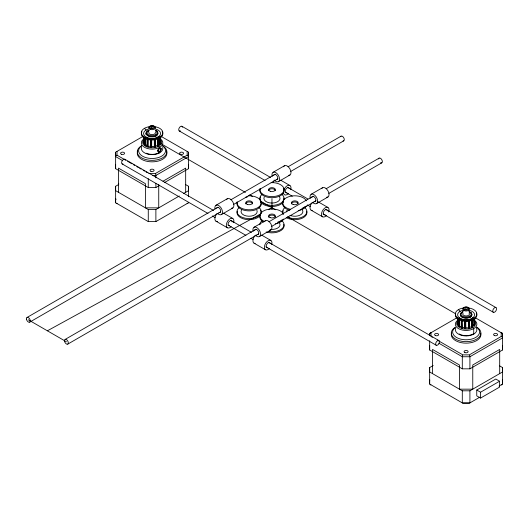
<?xml version="1.0" encoding="UTF-8"?>
<svg xmlns="http://www.w3.org/2000/svg" width="529" height="529" viewBox="0 0 529 529"><rect width="100%" height="100%" fill="white"/><g stroke="black" fill="none" stroke-linecap="round" stroke-linejoin="round"><path stroke-width="0.79" d="M188.522 202.746L155.883 221.591L148.272 221.591L115.633 202.746L115.633 198.355M118.47 184.628L115.633 186.268L115.633 190.665L148.272 209.504L155.883 209.504L179.305 195.988M159.434 185.481L155.883 187.531L148.272 187.531L115.633 168.685L115.633 164.288M116.982 203.288L116.982 203.526A1.408 1.065 -35.7 0 1 116.208 203.506M143.167 136.303L116.982 151.426L116.982 155.176L125.472 160.082M185.686 184.628L188.522 186.268L188.522 190.665L183.543 193.535M164.4 182.611L188.522 168.685L188.522 164.288M479.843 397.16L469.355 403.217L462.855 403.217L429.66 384.047L429.66 379.657M433.205 365.519L429.66 367.569L429.66 371.96L462.3 390.805L469.911 390.805L502.55 371.96L502.55 367.569L499.713 365.929M502.55 345.589L502.55 349.986L469.911 368.832L462.3 368.832L429.66 349.986L429.66 345.589M429.66 335.703L429.66 333.501L456.62 317.936M431.003 332.728L431.003 336.477L432.418 337.297M498.999 386.097L502.55 384.047L502.55 379.657M475.016 317.605L502.55 333.501L502.55 337.899L469.911 356.744L462.3 356.744L438.885 343.222M147.155 146.302L147.174 146.282A1.349 0.774 0 0 0 147.373 146.017M461.182 327.603L461.209 327.577A1.349 0.774 0 0 0 461.037 326.591A1.349 0.774 0 0 0 459.344 326.499L459.007 326.479L458.967 319.529M144.622 144.741L144.701 144.675A1.349 0.774 0 0 0 145.098 144.477M458.643 326.036L458.722 325.976A1.349 0.774 0 0 0 459.126 325.778M143.511 142.691L143.736 137.209M160.651 142.043L160.459 142.142A1.349 0.774 0 0 0 160.042 142.195M457.532 323.993L457.764 318.511M474.665 323.358L474.447 318.828M159.765 138.102L159.765 144.258L160.108 144.166A8.616 4.973 0 0 0 160.3 143.855L160.3 136.932M474.136 318.544L474.136 325.467A8.616 4.973 0 0 0 474.321 325.156L474.321 318.974M158.416 145.726L158.369 145.766A8.616 4.973 0 0 1 157.966 146.004L157.582 145.997A1.349 0.774 0 0 0 155.89 145.872A1.349 0.774 0 0 0 155.347 146.804L155.347 139.114M472.437 327.028L472.384 319.926M155.347 146.917L155.195 147.002A8.616 4.973 0 0 1 154.653 147.115L154.402 139.398M469.368 328.218L469.216 320.614M151.4 139.636L151.671 147.227A1.349 0.774 0 0 1 152.881 146.48A1.349 0.774 0 0 1 154.316 147.016L154.613 147.122M465.672 320.872L465.699 328.529M160.095 144.186L160.108 137.242M151.658 147.247L151.691 140.264M147.174 146.282L147.181 138.585M147.155 146.421L147.254 146.487A8.616 4.973 0 0 0 147.743 146.665L148.113 146.612A1.349 0.774 0 0 1 149.714 146.275A1.349 0.774 0 0 1 150.6 147.115L150.6 140.192M462.134 320.991L462.134 327.914A1.349 0.774 0 0 1 463.741 327.57A1.349 0.774 0 0 1 464.627 328.416L464.627 320.719M159.566 148.338L159.692 147.313L158.74 146.216M474.096 325.507L473.786 318.637M148.087 146.632L148.113 139.689M148.444 130.597L147.968 131.159M152.841 175.443L155.883 175.443L188.522 156.597L188.522 152.207L188.522 168.685M162.992 181.229L185.672 168.136L185.672 192.311M215.977 205.272L227.397 198.679M273.076 172.309L284.496 165.716M27.005 317.479L217.994 207.216M230.875 199.783L275.225 174.173M288.1 166.741L341.033 136.178M29.697 322.141L220.686 211.878M233.567 204.445L277.917 178.835M290.791 171.403L343.724 140.84M221.36 214.595L232.78 208.003M278.459 181.632L289.879 175.039M254.046 227.245L265.465 220.653M311.138 194.282L322.558 187.689M65.074 339.459L256.062 229.189M268.937 221.757L313.287 196.153M326.162 188.721L379.095 158.158M67.765 344.121L258.754 233.851M271.628 226.419L315.978 200.815M328.853 193.383L381.786 162.82M259.428 236.569L270.848 229.976M316.521 203.605L327.94 197.013M462.465 311.898L461.989 312.454M501.201 332.728L501.201 336.477L469.355 354.866L462.855 354.866L437.377 340.154M476.755 390.018L495.785 379.029L499.594 381.224L499.594 387.083L480.557 398.072L476.755 395.877L476.755 390.018L480.557 392.214L499.594 381.224M462.101 327.94L461.771 320.276M47.385 330.797L261.095 213.69A12.114 6.989 0 0 0 260.473 210.238M268.335 209.722L271.959 207.738M157.946 146.011L157.966 138.307L159.434 138.34M471.987 319.609L471.987 327.299A8.616 4.973 0 0 0 472.397 327.067M144.701 144.675L144.734 137.738M458.722 325.976L458.755 319.04M144.946 137.461L144.946 145.151L145.316 145.197A1.349 0.774 0 0 1 147.327 145.574M459.324 326.505L459.344 319.576M471.941 327.325L471.61 319.602M145.283 145.21L145.316 138.274M469.216 328.304L469.236 328.304A8.616 4.973 0 0 1 468.674 328.416L468.674 320.726M160.439 142.142L160.419 137.533M468.634 328.423L468.337 320.62M143.862 137.071L143.862 143.22A1.349 0.774 0 0 1 144.708 143.313M474.321 322.816L474.612 322.915A8.616 4.973 0 0 1 474.692 323.279L474.692 318.663M458.894 324.674A1.349 0.774 0 0 0 457.889 324.522L457.585 318.24M472.397 319.377L473.964 319.344M158.74 152.808L159.692 152.808L159.692 151.889L157.649 150.527M148.828 173.565L155.328 173.565L187.18 155.176L187.18 151.426L160.988 136.303M472.767 334.11L473.719 334.11L473.719 328.615L472.767 327.517M151.4 147.327L151.42 147.327A8.616 4.973 0 0 1 150.831 147.287L150.639 147.214M158.098 137.004L159.692 137.097L159.692 138.195M472.119 318.306L473.719 318.398L473.719 319.496M147.836 138.995L147.743 146.665M150.811 147.287L150.831 139.596A8.616 4.973 0 0 1 147.419 138.856M464.654 328.502L464.852 328.588A8.616 4.973 0 0 0 465.427 328.628M461.771 327.967L461.784 327.973A8.616 4.973 0 0 1 461.281 327.788L461.209 327.749M464.7 320.852L464.852 328.588M461.262 327.782L461.281 320.098M471.623 327.306L471.637 327.312A1.349 0.774 0 0 0 469.917 327.173A1.349 0.774 0 0 0 469.375 328.106L469.375 321.182M280.621 180.151L289.899 185.507M317.969 201.714L327.96 207.48M181.976 126.305L270.669 177.513M287.842 187.425L307.871 198.99M325.752 209.312L495.997 307.607A2.691 1.554 -60 0 1 495.144 311.773A2.691 1.554 -60 0 1 492.816 310.43A2.691 1.554 -60 0 1 495.997 307.607M179.285 130.967L265.122 180.521M285.151 192.087L292.299 196.219M307.323 204.888L310.186 206.541M323.06 213.974L493.306 312.269M311.158 210.211L322.578 216.804M158.164 142.037L245.43 192.417M249.721 194.897L252.578 196.55M260.447 201.093L275.47 209.762M287.631 216.784L455.72 313.829M223.522 213.114L232.8 218.47M261.584 235.088L270.868 240.444M124.877 159.269L213.577 210.476M230.743 220.388L251.487 232.363M268.659 242.275L438.905 340.57A2.691 1.554 -60 0 1 438.052 344.736A2.691 1.554 -60 0 1 435.717 343.394A2.691 1.554 -60 0 1 438.905 340.57M127.595 161.305L131.847 163.759M133.262 164.579L134.677 165.392M136.799 166.622L138.214 167.435M139.63 168.255L141.045 169.075M143.167 170.298L144.582 171.118M145.997 171.932L147.412 172.752M122.728 160.697L115.633 156.597L115.633 152.207L115.633 168.685M122.186 163.93L208.023 213.485M212.314 215.964L215.177 217.617M228.052 225.05L245.939 235.379M250.944 238.268L253.087 239.505M265.968 246.937L436.213 345.232M215.997 221.201L227.417 227.794M254.065 243.175L265.485 249.767M28.354 319.814L66.416 341.787M458.98 326.466L458.993 326.472A8.616 4.973 0 0 1 458.663 326.175L458.663 319.252M144.946 145.151L144.959 145.164A8.616 4.973 0 0 1 144.635 144.873L144.622 144.853M154.336 147.049L154.316 139.325M472.45 326.902L472.397 326.856A1.349 0.774 0 0 1 472.099 326.624M144.629 144.86L144.635 137.95M458.491 309.604L460.085 311.356M144.47 128.302L146.064 130.055M457.598 324.422L457.605 324.436A8.616 4.973 0 0 1 457.519 324.059L457.519 317.909M474.321 325.051L474.149 324.958A1.349 0.774 0 0 1 473.719 324.826M158.422 145.607L158.409 145.581A1.349 0.774 0 0 1 158.145 144.569A1.349 0.774 0 0 1 159.765 144.258M469.739 316.097L470.215 317.208M155.718 134.802L156.194 135.907M502.55 333.501L502.55 349.986M502.55 367.569L502.55 384.047M499.693 373.613L499.693 349.438L472.767 364.984L472.767 389.159L459.443 389.159L459.443 364.984L432.51 349.438L432.51 373.613M480.557 392.214L480.557 398.072M474.625 319.099L474.625 322.948M469.911 356.744L469.911 368.832M469.911 390.805L469.911 402.893L462.3 402.893L462.3 390.805M465.718 320.792L465.718 328.483A1.349 0.774 0 0 1 466.909 327.782A1.349 0.774 0 0 1 468.337 328.317M462.3 356.744L462.3 368.832M457.889 318.372L457.889 324.522M429.66 333.501L429.66 335.115M429.66 340.755L429.66 349.986M429.66 367.569L429.66 384.047M271.959 198.673L271.959 209.385M188.522 186.268L188.522 196.742M187.18 203.288L187.18 203.526A1.408 1.065 35.7 0 0 187.954 203.506M160.664 136.594L160.664 141.977A8.616 4.973 0 0 0 160.604 141.646L160.604 137.031M158.74 184.489L158.74 207.857L145.415 207.857L145.415 183.682L118.489 168.136L118.489 192.311M158.369 138.076L158.369 145.766M157.582 139.074L157.582 145.997M156.974 130.775L156.974 132.31M155.883 175.443L155.883 177.863M155.883 183.503L155.883 187.531M155.883 209.504L155.883 221.591M155.195 139.312L155.195 147.002M148.272 178.663L148.272 187.531M148.272 209.504L148.272 221.591M147.254 138.796L147.254 146.487M145.792 132.819L145.792 134.359M143.491 136.608L143.557 143.088A8.616 4.973 0 0 1 143.491 142.757M118.668 183.279L118.668 184.74M115.633 186.268L115.633 202.746M122.999 164.016A2.691 1.554 -60 0 1 121.644 162.429A2.691 1.554 -60 0 1 123.442 159.454A2.691 1.554 -60 0 1 125.393 160.056M180.495 130.908A2.691 1.554 -60 0 1 178.723 129.731A2.691 1.554 -60 0 1 180.495 126.524A2.691 1.554 -60 0 1 182.512 127.231M231.18 226.729A5.383 3.108 -60 0 1 226.313 225.638A5.383 3.108 -60 0 1 230.651 218.47A5.383 3.108 -60 0 1 233.679 222.61M229.685 225.632A2.824 1.633 -60 0 1 228.131 223.946A2.824 1.633 -60 0 1 230.254 220.745A2.824 1.633 -60 0 1 232.105 221.975M217.617 221.373A5.383 3.108 -60 0 1 214.893 219.046A5.383 3.108 -60 0 1 217.108 213.452M269.506 248.458A5.383 3.108 -60 0 1 264.394 247.81A5.383 3.108 -60 0 1 268.626 240.483A5.383 3.108 -60 0 1 271.741 244.583M267.892 247.552A2.824 1.633 -60 0 1 266.18 246.15A2.824 1.633 -60 0 1 268.077 242.857A2.824 1.633 -60 0 1 270.154 243.638M255.176 243.426A5.383 3.108 -60 0 1 252.948 240.55A5.383 3.108 -60 0 1 255.428 235.16M326.598 215.495A5.383 3.108 -60 0 1 321.48 214.748A5.383 3.108 -60 0 1 325.897 207.441A5.383 3.108 -60 0 1 328.734 211.97M325.123 214.529A2.824 1.633 -60 0 1 323.272 213.24A2.824 1.633 -60 0 1 325.223 209.861A2.824 1.633 -60 0 1 327.259 210.826M312.269 210.463A5.383 3.108 -60 0 1 310.047 207.904A5.383 3.108 -60 0 1 312.024 202.746M283.861 189.99A5.383 3.108 -60 0 1 288.788 185.256A5.383 3.108 -60 0 1 290.771 189.647M288.536 193.515A5.383 3.108 -60 0 1 283.438 191.716M286.923 192.616A2.824 1.633 -60 0 1 285.21 191.267A2.824 1.633 -60 0 1 287.016 187.98A2.824 1.633 -60 0 1 289.158 188.549M272.739 182.697A5.383 3.108 -60 0 1 273.962 180.773M340.597 136.713A2.691 1.554 60 0 1 343.724 137.732A2.691 1.554 60 0 1 343.043 140.952M378.579 158.945A2.691 1.554 60 0 1 380.668 158.435A2.691 1.554 60 0 1 382.341 161.636A2.691 1.554 60 0 1 380.576 162.76M264.586 221.724A5.383 3.108 60 0 1 270.848 223.76A5.383 3.108 60 0 1 269.486 230.201M253.166 231.385A5.383 3.108 60 0 1 256.281 227.285A5.383 3.108 60 0 1 260.513 234.612A5.383 3.108 60 0 1 255.401 235.26M254.76 230.439A2.824 1.633 60 0 1 256.829 229.659A2.824 1.633 60 0 1 258.734 232.952A2.824 1.633 60 0 1 257.021 234.36M321.784 188.529A5.383 3.108 60 0 1 328.033 190.969A5.383 3.108 60 0 1 326.578 197.238M310.265 198.421A5.383 3.108 60 0 1 313.38 194.322A5.383 3.108 60 0 1 317.612 201.648A5.383 3.108 60 0 1 312.5 202.296M311.839 197.628A2.824 1.633 60 0 1 313.876 196.669A2.824 1.633 60 0 1 315.826 200.041A2.824 1.633 60 0 1 313.975 201.331M283.617 166.78A5.383 3.108 60 0 1 289.78 168.658A5.383 3.108 60 0 1 288.768 175.291M272.197 176.448A5.383 3.108 60 0 1 275.404 172.388A5.383 3.108 60 0 1 279.517 179.867A5.383 3.108 60 0 1 274.187 180.052M273.81 175.35A2.824 1.633 60 0 1 275.907 174.749A2.824 1.633 60 0 1 277.758 177.956A2.824 1.633 60 0 1 276.191 179.47M226.524 199.744A5.383 3.108 60 0 1 232.78 201.787A5.383 3.108 60 0 1 231.418 208.228M215.019 209.061A5.383 3.108 60 0 1 218.312 205.351A5.383 3.108 60 0 1 222.458 212.539A5.383 3.108 60 0 1 217.598 213.531M216.751 208.175A2.824 1.633 60 0 1 218.953 207.811A2.824 1.633 60 0 1 220.672 211.084A2.824 1.633 60 0 1 218.953 212.38M476.358 327.815A10.765 6.216 0 0 1 466.3 335.928A10.765 6.216 0 0 1 455.74 328.033M474.506 320.329A10.765 6.216 0 0 1 473.336 328.82A10.765 6.216 0 0 1 458.583 328.668A10.765 6.216 0 0 1 457.955 320.157M469.005 313.016A3.366 1.944 0 0 1 466.168 315.945A3.366 1.944 0 0 1 463.139 313.082M470.684 320.19A8.616 4.973 0 0 1 464.045 320.805M471.723 334.626A9.423 5.435 0 0 1 459.205 333.964M474.235 320.924A9.423 5.435 0 0 1 466.274 329.111A9.423 5.435 0 0 1 457.803 321.096M472.119 325.917A1.349 0.774 0 0 1 473.786 325.56M476.279 313.069A10.765 6.216 0 0 1 466.571 321.308A10.765 6.216 0 0 1 455.661 313.585M468.634 307.957A10.765 6.216 0 0 1 474.897 317.585A10.765 6.216 0 0 1 457.089 317.4A10.765 6.216 0 0 1 463.953 307.911M468.701 310.153A8.51 4.913 0 0 1 473.052 317.664A8.51 4.913 0 0 1 459.337 317.81A8.51 4.913 0 0 1 463.212 310.212M469.402 312.064A5.819 3.359 0 0 1 470.506 317.023A5.819 3.359 0 0 1 461.843 317.116A5.819 3.359 0 0 1 462.63 312.136M469.044 311.654A5.819 3.359 0 0 1 470.598 316.679A5.819 3.359 0 0 1 461.751 316.778A5.819 3.359 0 0 1 462.981 311.713M469.018 311.555A5.145 2.969 0 0 1 469.997 315.939A5.145 2.969 0 0 1 462.339 316.025A5.145 2.969 0 0 1 463.034 311.614M460.27 318.683A1.349 0.774 0 0 1 461.301 319.787M463.067 319.847A1.349 0.774 0 0 1 464.515 320.283M466.128 320.296A1.349 0.774 0 0 1 467.98 320.296M469.408 319.814A1.349 0.774 0 0 1 470.559 319.364M472 318.769A1.349 0.774 0 0 1 473.025 317.83M471.564 313.214A1.349 0.774 0 0 1 470.79 312.388M459.417 317.565A1.349 0.774 0 0 1 458.921 318.207M162.701 147.393A10.765 6.216 0 0 1 151.883 154.627A10.765 6.216 0 0 1 141.527 147.174M159.705 152.081A2.255 1.547 -71.6 0 1 157.966 150.963M160.717 150.011A2.281 1.151 -67.9 0 1 159.679 151.724M157.9 151.003A2.162 1.488 -48 0 1 157.979 150.329M157.695 150.388A2.268 1.514 -49.6 0 1 159.705 148.094M159.679 148.563A2.261 0.998 -50.4 0 1 161.226 148.596M160.479 139.028A10.765 6.216 0 0 1 159.507 147.419A10.765 6.216 0 0 1 144.946 147.571A10.765 6.216 0 0 1 143.438 139.213M161.087 148.722A2.176 0.972 -69.4 0 1 160.948 150.031M155.281 132.105A3.366 1.944 0 0 1 152.021 134.644A3.366 1.944 0 0 1 148.913 132.038M154.832 139.392A8.616 4.973 0 0 1 153.853 139.544M159.209 152.517A9.423 5.435 0 0 1 146.189 153.205M160.532 139.973A9.423 5.435 0 0 1 152.253 147.809A9.423 5.435 0 0 1 143.478 140.152M162.112 131.542A10.765 6.216 0 0 1 152.187 140.013A10.765 6.216 0 0 1 141.97 131.655M153.84 126.57A10.765 6.216 0 0 1 161.166 136.032A10.765 6.216 0 0 1 143.214 136.224A10.765 6.216 0 0 1 149.932 126.61M155.262 128.977A8.51 4.913 0 0 1 158.779 136.555A8.51 4.913 0 0 1 145.191 136.416A8.51 4.913 0 0 1 149.185 128.911M155.381 130.762A5.819 3.359 0 0 1 156.386 135.788A5.819 3.359 0 0 1 147.631 135.695A5.819 3.359 0 0 1 148.96 130.696M155.381 130.484A5.819 3.359 0 0 1 156.386 135.503A5.819 3.359 0 0 1 147.631 135.411A5.819 3.359 0 0 1 148.96 130.412M155.295 130.385A5.145 2.969 0 0 1 155.804 134.75A5.145 2.969 0 0 1 148.226 134.67A5.145 2.969 0 0 1 149.013 130.319M146.341 137.388A1.349 0.774 0 0 1 147.373 138.327M147.822 131.278A1.349 0.774 0 0 1 146.798 131.159M157.913 131.972A1.349 0.774 0 0 1 156.842 130.921M157.94 137.302A1.349 0.774 0 0 1 157.986 137.084M158.469 136.674A1.349 0.774 0 0 1 158.998 136.535M155.262 138.836A1.349 0.774 0 0 1 155.976 138.148A1.349 0.774 0 0 1 157.364 138.195M151.724 139.385A1.349 0.774 0 0 1 153.635 138.863M148.351 138.743A1.349 0.774 0 0 1 149.846 138.611A1.349 0.774 0 0 1 150.613 139.365M159.579 147.981A2.017 1.402 -73 0 1 160.948 149.542A2.017 1.402 -73 0 1 159.573 151.836M159.533 151.082A2.017 0.866 -49.6 0 1 158.012 151.056A2.017 0.866 -49.6 0 1 159.546 148.702M502.49 380.034A1.408 1.065 -35.7 0 1 502.286 380.371M501.975 384.808A1.408 1.065 35.7 0 1 501.234 384.801M430.897 384.821A1.408 1.065 -35.7 0 1 430.229 384.808M429.812 380.212A1.408 1.065 35.7 0 1 429.72 380.034M480.663 333.045A14.805 8.543 0 0 1 466.082 343.149A14.805 8.543 0 0 1 451.554 333.025M477.528 327.676A14.805 8.543 0 0 1 476.285 339.32A14.805 8.543 0 0 1 456.084 339.406A14.805 8.543 0 0 1 454.543 327.775M476.49 327.074A13.456 7.77 0 0 1 475.353 337.661A13.456 7.77 0 0 1 456.977 337.727A13.456 7.77 0 0 1 455.614 327.147M501.208 336.51A1.408 1.065 35.7 0 1 502.49 337.522M501.208 332.761A1.408 1.065 -35.7 0 1 501.975 332.748M430.229 332.748A1.408 1.065 35.7 0 1 431.003 332.761M469.534 355.19A1.408 0.443 76.6 0 1 469.911 356.526M462.3 356.526A1.408 0.443 -76.6 0 1 462.677 355.19M116.208 151.446A1.408 1.065 35.7 0 1 116.975 151.459M187.18 151.459A1.408 1.065 -35.7 0 1 187.954 151.446M187.18 155.209A1.408 1.065 35.7 0 1 188.463 156.22M115.692 156.22A1.408 1.065 -35.7 0 1 116.975 155.209M155.506 173.889A1.408 0.443 76.6 0 1 155.883 175.225M166.311 150.95A14.805 8.543 0 0 1 152.061 161.848A14.805 8.543 0 0 1 137.857 150.93M162.628 145.819A14.805 8.543 0 0 1 162.469 157.9A14.805 8.543 0 0 1 141.534 157.814A14.805 8.543 0 0 1 141.693 145.726M162.568 145.845A13.456 7.77 0 0 1 161.206 156.425A13.456 7.77 0 0 1 142.83 156.359A13.456 7.77 0 0 1 141.699 145.773M116.122 199.314A1.408 1.065 35.7 0 1 115.692 198.732M245.76 203.89A3.366 1.944 0 0 1 249.119 201.946A3.366 1.944 0 0 1 252.485 203.89M256.869 210.271A8.074 4.662 0 0 1 248.835 216.242A8.074 4.662 0 0 1 241.555 209.953M248.26 195.816A12.114 6.989 0 0 1 261.233 202.792A12.114 6.989 0 0 1 248.26 209.768A12.114 6.989 0 0 1 237.131 201.794M260.473 201.443A12.114 6.989 0 0 1 249.986 210.866A12.114 6.989 0 0 1 237.29 202.402M245.707 197.178A12.114 6.989 0 0 1 247.4 196.967M258.82 207.388A12.114 6.989 0 0 1 257.266 216.758A12.114 6.989 0 0 1 240.973 216.758A12.114 6.989 0 0 1 239.425 207.388M260.142 215.587A12.114 6.989 0 0 1 245.297 219.317A12.114 6.989 0 0 1 237.29 211.197M281.653 220.573A12.114 6.989 0 0 1 281.911 228.753A12.114 6.989 0 0 1 268.547 231.477M259.851 224.765A12.114 6.989 0 0 1 262.265 220.573M283.795 224.382A12.114 6.989 0 0 1 279.219 231.464A12.114 6.989 0 0 1 266.153 232.006M260.341 223.893A12.114 6.989 0 0 1 260.612 223.423M282.149 219.76A12.114 6.989 0 0 1 277.765 222.114M264.031 221.261A12.114 6.989 0 0 1 265.413 210.092A12.114 6.989 0 0 1 283.584 214.007M283.584 219.046A12.114 6.989 0 0 1 275.371 223.787M263.396 222.021A12.114 6.989 0 0 1 260.612 214.629M282.592 213.723A12.114 6.989 0 0 1 282.975 214.172M268.606 217.214A3.366 1.944 0 0 1 271.959 215.131A3.366 1.944 0 0 1 275.318 217.214M279.524 223.139A8.074 4.662 0 0 1 270.808 229.381M291.433 203.89A3.366 1.944 0 0 1 294.441 201.959A3.366 1.944 0 0 1 298.085 203.48M302.363 209.953A8.074 4.662 0 0 1 299.639 215.316A8.074 4.662 0 0 1 289.958 215.316M286.744 211.911A8.074 4.662 0 0 1 287.049 210.271M304.988 206.575A12.114 6.989 0 0 1 302.059 208.386M290.566 209.345A12.114 6.989 0 0 1 286.546 197.674A12.114 6.989 0 0 1 306.417 200.822M306.417 205.86A12.114 6.989 0 0 1 298.211 210.602M289.766 210.251A12.114 6.989 0 0 1 283.174 201.919M304.988 207.798A12.114 6.989 0 0 1 303.051 216.698A12.114 6.989 0 0 1 287.538 217.181M283.451 214.027A12.114 6.989 0 0 1 285.105 207.388M306.635 211.197A12.114 6.989 0 0 1 300.604 218.821A12.114 6.989 0 0 1 286.235 217.624M282.684 212.678A12.114 6.989 0 0 1 283.174 210.707M281.653 194.203A12.114 6.989 0 0 1 280.106 203.572A12.114 6.989 0 0 1 263.812 203.572A12.114 6.989 0 0 1 262.265 194.203M283.306 201.939A12.114 6.989 0 0 1 272.395 206.482A12.114 6.989 0 0 1 260.942 202.402M259.878 199.995A12.114 6.989 0 0 1 260.612 197.053M283.795 198.011A12.114 6.989 0 0 1 284.073 199.493M271.093 182.631A12.114 6.989 0 0 1 284.073 189.607A12.114 6.989 0 0 1 271.093 196.583A12.114 6.989 0 0 1 259.97 188.608M283.306 188.258A12.114 6.989 0 0 1 272.395 197.694A12.114 6.989 0 0 1 260.341 188.734M268.593 190.704A3.366 1.944 0 0 1 271.959 188.76A3.366 1.944 0 0 1 275.325 190.704M279.524 196.768A8.074 4.662 0 0 1 272.25 203.057A8.074 4.662 0 0 1 264.216 197.086M26.483 319.152A2.691 1.554 60 0 0 29.598 322.194A2.691 1.554 60 0 0 28.976 318.094A2.691 1.554 60 0 0 26.483 319.152M64.551 341.126A2.691 1.554 60 0 0 67.666 344.167A2.691 1.554 60 0 0 67.038 340.068A2.691 1.554 60 0 0 64.551 341.126M435.592 335.611A2.017 1.164 0 0 0 438.62 334.606A2.017 1.164 0 0 0 435.598 333.594A2.017 1.164 0 0 0 435.592 335.611M494.489 335.578A2.017 1.164 0 0 0 497.617 334.672A2.017 1.164 0 0 0 494.701 333.561A2.017 1.164 0 0 0 494.489 335.578M464.918 352.579A2.017 1.164 0 0 0 468.112 351.752A2.017 1.164 0 0 0 465.282 350.568A2.017 1.164 0 0 0 464.918 352.579M465.414 309.174A1.349 0.774 0 0 0 467.451 308.519A1.349 0.774 0 0 0 465.447 307.825A1.349 0.774 0 0 0 465.414 309.174M464.131 310.629A3.366 1.944 0 0 0 469.448 309.253A3.366 1.944 0 0 0 464.733 307.283A3.366 1.944 0 0 0 464.131 310.629M464.647 309.815A2.691 1.554 0 0 0 468.793 308.586A2.691 1.554 0 0 0 464.872 307.124A2.691 1.554 0 0 0 464.647 309.815M151.307 127.839A1.349 0.774 0 0 0 153.423 127.271A1.349 0.774 0 0 0 151.512 126.504A1.349 0.774 0 0 0 151.307 127.839M150.395 129.44A3.366 1.944 0 0 0 155.447 127.753A3.366 1.944 0 0 0 150.395 126.074A3.366 1.944 0 0 0 150.395 129.44M150.732 128.554A2.691 1.554 0 0 0 154.772 127.205A2.691 1.554 0 0 0 150.732 125.862A2.691 1.554 0 0 0 150.732 128.554M150.924 171.29A2.017 1.164 0 0 0 154.091 170.437A2.017 1.164 0 0 0 151.228 169.28A2.017 1.164 0 0 0 150.924 171.29M121.571 154.309A2.017 1.164 0 0 0 124.599 153.304A2.017 1.164 0 0 0 121.571 152.292A2.017 1.164 0 0 0 121.571 154.309M180.435 154.263A2.017 1.164 0 0 0 183.589 153.397A2.017 1.164 0 0 0 180.713 152.253A2.017 1.164 0 0 0 180.435 154.263M247.44 204.472A3.366 1.944 0 0 0 252.485 202.792A3.366 1.944 0 0 0 247.44 201.106A3.366 1.944 0 0 0 247.44 204.472M270.074 217.584A3.366 1.944 0 0 0 275.318 216.116A3.366 1.944 0 0 0 270.491 214.232A3.366 1.944 0 0 0 270.074 217.584M293.119 204.472A3.366 1.944 0 0 0 298.164 202.792A3.366 1.944 0 0 0 293.119 201.106A3.366 1.944 0 0 0 293.119 204.472M270.279 191.286A3.366 1.944 0 0 0 275.325 189.607A3.366 1.944 0 0 0 270.279 187.921A3.366 1.944 0 0 0 270.279 191.286"/></g></svg>
